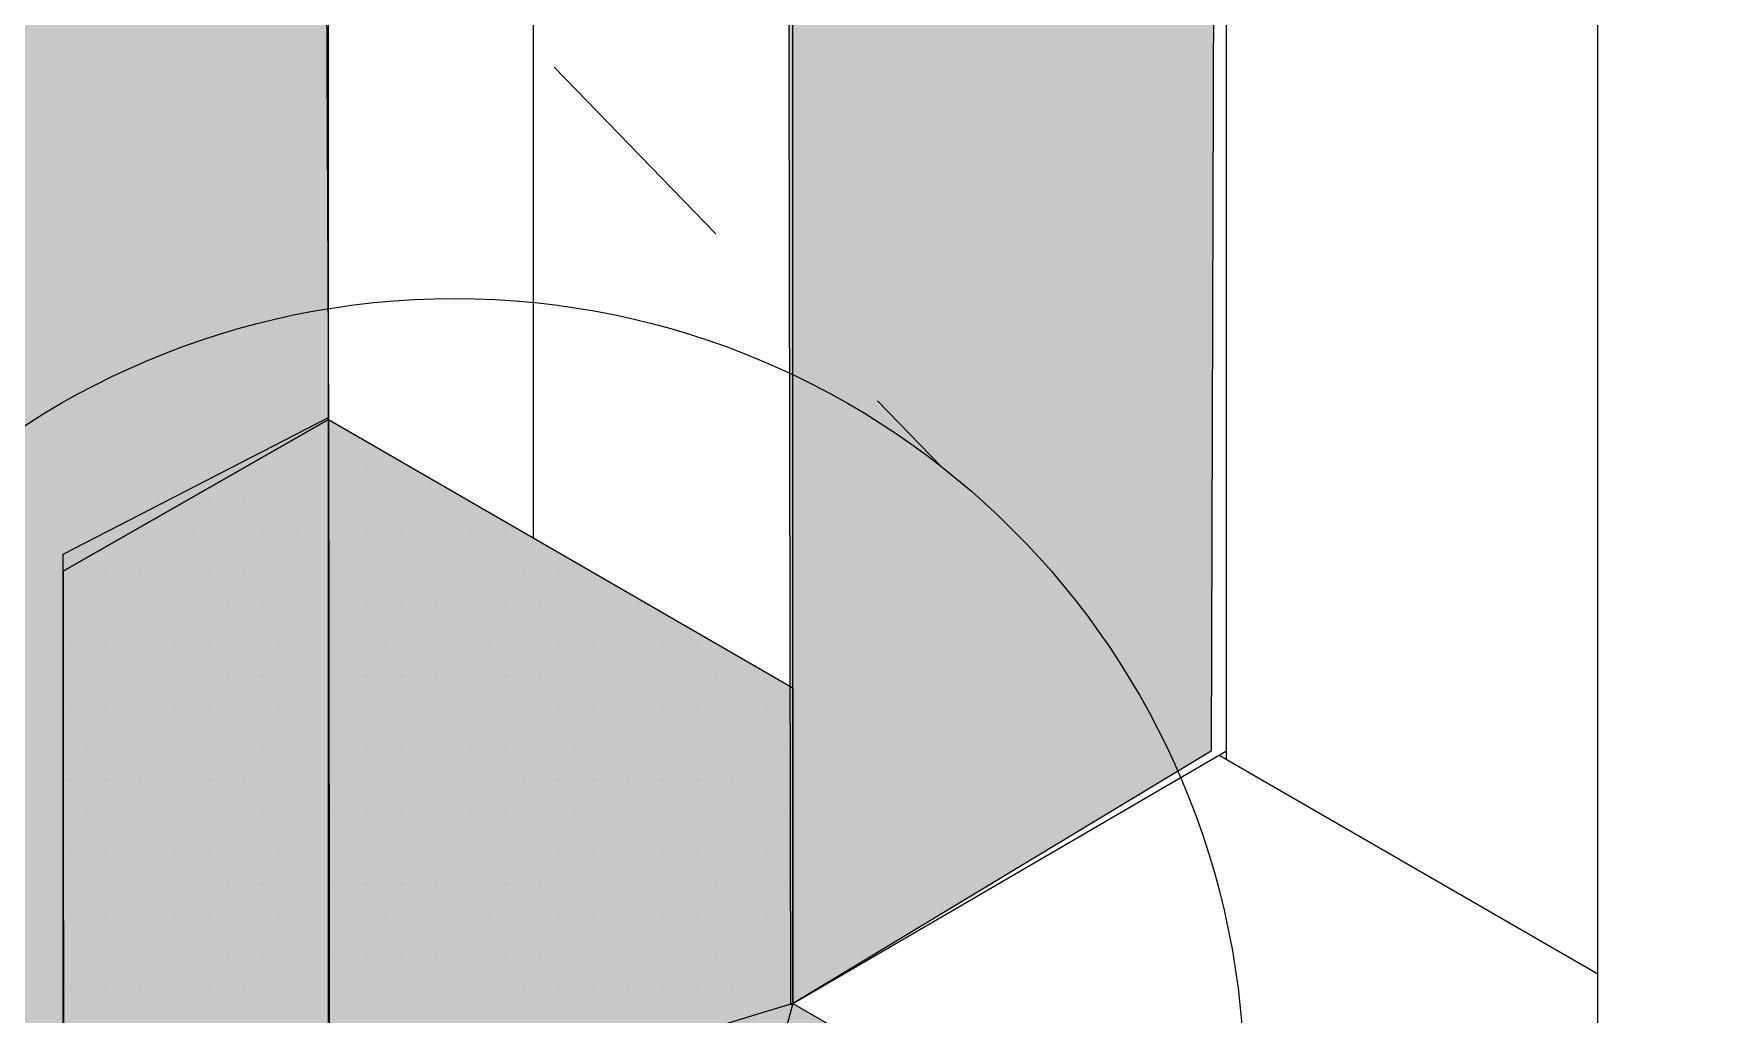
# Model space of a CAD drawing. Extents: x -1279 to 5791, y -3809 to 1769.
# Drawn here: x 1218 to 1283.3, y 1180.3 to 1218.3 of the extents above; entities that cross this region are included whole.
import ezdxf

# ---------------------------------------------------------------- set-up
doc = ezdxf.new("R2010")
doc.units = 0
doc.header["$MEASUREMENT"] = 0
doc.linetypes.add('AI-Linetype-63', pattern=[18, 9, -9])
for name, color, linetype, lineweight in [('.ATI-HATCH', 7, 'Continuous', 0), ('G-ANNO-TTLB', 7, 'Continuous', 0), ('Layer 12', 7, 'Continuous', 0), ('TYVEK', 7, 'Continuous', 0)]:
    doc.layers.add(name, color=color, linetype=linetype, lineweight=lineweight)

# ---------------------------------------------------------------- blocks, each defined once
blk = doc.blocks.new('Block_69')
at = {"layer": '.ATI-HATCH', "true_color": 0x808080, "transparency": 33554483}
h = blk.add_hatch(color=8, dxfattribs=at)
h.dxf.hatch_style = 2
edge = h.paths.add_edge_path()
edge.add_spline(control_points=[(1229.445, 1175.247), (1229.445, 1175.247), (1219.17, 1169.461), (1219.17, 1169.461), (1219.17, 1169.461), (1225.377, 1165.87), (1225.377, 1165.87), (1225.377, 1165.87), (1245.699, 1165.87), (1245.699, 1165.87), (1245.699, 1165.87), (1229.445, 1175.247), (1229.445, 1175.247)], knot_values=[0, 0, 0, 0, 1, 1, 1, 2, 2, 2, 3, 3, 3, 4, 4, 4, 4], degree=3, periodic=0)
edge = h.paths.add_edge_path()
edge.add_spline(control_points=[(1229.445, 1203.325), (1229.445, 1203.325), (1219.17, 1197.453), (1219.17, 1197.453), (1219.17, 1197.453), (1219.17, 1169.461), (1219.17, 1169.461), (1219.17, 1169.461), (1229.445, 1175.247), (1229.445, 1175.247), (1229.445, 1175.247), (1229.445, 1203.325), (1229.445, 1203.325)], knot_values=[0, 0, 0, 0, 1, 1, 1, 2, 2, 2, 3, 3, 3, 4, 4, 4, 4], degree=3, periodic=0)
edge.add_line((1229.445, 1203.325), (1229.445, 1203.325))
edge = h.paths.add_edge_path()
edge.add_spline(control_points=[(1245.699, 1165.87), (1245.699, 1165.87), (1225.377, 1165.87), (1225.377, 1165.87), (1225.377, 1165.87), (1246.259, 1153.79), (1246.259, 1153.79), (1246.259, 1153.79), (1256.291, 1159.523), (1256.291, 1159.523), (1256.291, 1159.523), (1256.291, 1159.759), (1256.291, 1159.759), (1256.291, 1159.759), (1245.699, 1165.87), (1245.699, 1165.87)], knot_values=[0, 0, 0, 0, 1, 1, 1, 2, 2, 2, 3, 3, 3, 4, 4, 4, 5, 5, 5, 5], degree=3, periodic=0)
edge.add_line((1245.699, 1165.87), (1245.699, 1165.87))
edge = h.paths.add_edge_path()
edge.add_spline(control_points=[(1256.291, 1165.87), (1256.291, 1165.87), (1245.699, 1165.87), (1245.699, 1165.87), (1245.699, 1165.87), (1256.291, 1159.759), (1256.291, 1159.759), (1256.291, 1159.759), (1256.291, 1165.87), (1256.291, 1165.87)], knot_values=[0, 0, 0, 0, 1, 1, 1, 2, 2, 2, 3, 3, 3, 3], degree=3, periodic=0)
edge.add_line((1256.291, 1165.87), (1256.291, 1165.87))
edge = h.paths.add_edge_path()
edge.add_spline(control_points=[(1247.444, 1180.704), (1247.444, 1180.704), (1247.444, 1192.934), (1247.444, 1192.934), (1247.444, 1192.934), (1229.445, 1203.325), (1229.445, 1203.325), (1229.445, 1203.325), (1229.445, 1175.247), (1229.445, 1175.247), (1229.445, 1175.247), (1245.699, 1165.87), (1245.699, 1165.87), (1245.699, 1165.87), (1256.291, 1165.87), (1256.291, 1165.87), (1256.291, 1165.87), (1256.291, 1175.599), (1256.291, 1175.599), (1256.291, 1175.599), (1247.444, 1180.704), (1247.444, 1180.704)], knot_values=[0, 0, 0, 0, 1, 1, 1, 2, 2, 2, 3, 3, 3, 4, 4, 4, 5, 5, 5, 6, 6, 6, 7, 7, 7, 7], degree=3, periodic=0)
edge.add_line((1247.444, 1180.704), (1247.444, 1180.704))
at = {"layer": '.ATI-HATCH'}
for points, knots in [([(1229.445, 1203.325), (1229.445, 1203.325), (1219.17, 1197.453), (1219.17, 1197.453), (1219.17, 1197.453), (1219.17, 1169.461), (1219.17, 1169.461), (1219.17, 1169.461), (1229.445, 1175.247), (1229.445, 1175.247), (1229.445, 1175.247), (1229.445, 1203.325), (1229.445, 1203.325)], [0, 0, 0, 0, 1, 1, 1, 2, 2, 2, 3, 3, 3, 4, 4, 4, 4]), ([(1247.444, 1180.704), (1247.444, 1180.704), (1247.444, 1192.934), (1247.444, 1192.934), (1247.444, 1192.934), (1229.445, 1203.325), (1229.445, 1203.325), (1229.445, 1203.325), (1229.445, 1175.247), (1229.445, 1175.247), (1229.445, 1175.247), (1245.699, 1165.87), (1245.699, 1165.87), (1245.699, 1165.87), (1256.291, 1165.87), (1256.291, 1165.87), (1256.291, 1165.87), (1256.291, 1175.599), (1256.291, 1175.599), (1256.291, 1175.599), (1247.444, 1180.704), (1247.444, 1180.704)], [0, 0, 0, 0, 1, 1, 1, 2, 2, 2, 3, 3, 3, 4, 4, 4, 5, 5, 5, 6, 6, 6, 7, 7, 7, 7])]:
    blk.add_open_spline(points, degree=3, knots=knots, dxfattribs=at)
for points in [[(1228.899, 1202.862), (1228.899, 1202.862), (1228.899, 1202.862), (1228.899, 1202.862)], [(1226.874, 1201.512), (1226.874, 1201.512), (1226.874, 1201.512), (1226.874, 1201.512)], [(1228.224, 1201.512), (1228.224, 1201.512), (1228.224, 1201.512), (1228.224, 1201.512)], [(1229.574, 1201.512), (1229.574, 1201.512), (1229.574, 1201.512), (1229.574, 1201.512)], [(1230.924, 1201.512), (1230.924, 1201.512), (1230.924, 1201.512), (1230.924, 1201.512)], [(1232.274, 1201.512), (1232.274, 1201.512), (1232.274, 1201.512), (1232.274, 1201.512)], [(1224.849, 1200.162), (1224.849, 1200.162), (1224.849, 1200.162), (1224.849, 1200.162)], [(1226.199, 1200.162), (1226.199, 1200.162), (1226.199, 1200.162), (1226.199, 1200.162)], [(1227.549, 1200.162), (1227.549, 1200.162), (1227.549, 1200.162), (1227.549, 1200.162)], [(1228.899, 1200.162), (1228.899, 1200.162), (1228.899, 1200.162), (1228.899, 1200.162)], [(1230.249, 1200.162), (1230.249, 1200.162), (1230.249, 1200.162), (1230.249, 1200.162)], [(1231.599, 1200.162), (1231.599, 1200.162), (1231.599, 1200.162), (1231.599, 1200.162)], [(1232.949, 1200.162), (1232.949, 1200.162), (1232.949, 1200.162), (1232.949, 1200.162)], [(1234.299, 1200.162), (1234.299, 1200.162), (1234.299, 1200.162), (1234.299, 1200.162)], [(1222.824, 1198.812), (1222.824, 1198.812), (1222.824, 1198.812), (1222.824, 1198.812)], [(1224.174, 1198.812), (1224.174, 1198.812), (1224.174, 1198.812), (1224.174, 1198.812)], [(1225.524, 1198.812), (1225.524, 1198.812), (1225.524, 1198.812), (1225.524, 1198.812)], [(1226.874, 1198.812), (1226.874, 1198.812), (1226.874, 1198.812), (1226.874, 1198.812)], [(1228.224, 1198.812), (1228.224, 1198.812), (1228.224, 1198.812), (1228.224, 1198.812)], [(1229.574, 1198.812), (1229.574, 1198.812), (1229.574, 1198.812), (1229.574, 1198.812)], [(1230.924, 1198.812), (1230.924, 1198.812), (1230.924, 1198.812), (1230.924, 1198.812)], [(1232.274, 1198.812), (1232.274, 1198.812), (1232.274, 1198.812), (1232.274, 1198.812)], [(1233.624, 1198.812), (1233.624, 1198.812), (1233.624, 1198.812), (1233.624, 1198.812)], [(1234.974, 1198.812), (1234.974, 1198.812), (1234.974, 1198.812), (1234.974, 1198.812)], [(1236.324, 1198.812), (1236.324, 1198.812), (1236.324, 1198.812), (1236.324, 1198.812)], [(1219.449, 1197.462), (1219.449, 1197.462), (1219.449, 1197.462), (1219.449, 1197.462)], [(1220.799, 1197.462), (1220.799, 1197.462), (1220.799, 1197.462), (1220.799, 1197.462)], [(1222.149, 1197.462), (1222.149, 1197.462), (1222.149, 1197.462), (1222.149, 1197.462)], [(1223.499, 1197.462), (1223.499, 1197.462), (1223.499, 1197.462), (1223.499, 1197.462)], [(1224.849, 1197.462), (1224.849, 1197.462), (1224.849, 1197.462), (1224.849, 1197.462)], [(1226.199, 1197.462), (1226.199, 1197.462), (1226.199, 1197.462), (1226.199, 1197.462)], [(1227.549, 1197.462), (1227.549, 1197.462), (1227.549, 1197.462), (1227.549, 1197.462)], [(1228.899, 1197.462), (1228.899, 1197.462), (1228.899, 1197.462), (1228.899, 1197.462)], [(1230.249, 1197.462), (1230.249, 1197.462), (1230.249, 1197.462), (1230.249, 1197.462)], [(1231.599, 1197.462), (1231.599, 1197.462), (1231.599, 1197.462), (1231.599, 1197.462)], [(1232.949, 1197.462), (1232.949, 1197.462), (1232.949, 1197.462), (1232.949, 1197.462)], [(1234.299, 1197.462), (1234.299, 1197.462), (1234.299, 1197.462), (1234.299, 1197.462)], [(1235.649, 1197.462), (1235.649, 1197.462), (1235.649, 1197.462), (1235.649, 1197.462)], [(1236.999, 1197.462), (1236.999, 1197.462), (1236.999, 1197.462), (1236.999, 1197.462)], [(1238.349, 1197.462), (1238.349, 1197.462), (1238.349, 1197.462), (1238.349, 1197.462)], [(1220.124, 1196.112), (1220.124, 1196.112), (1220.124, 1196.112), (1220.124, 1196.112)], [(1221.474, 1196.112), (1221.474, 1196.112), (1221.474, 1196.112), (1221.474, 1196.112)], [(1222.824, 1196.112), (1222.824, 1196.112), (1222.824, 1196.112), (1222.824, 1196.112)], [(1224.174, 1196.112), (1224.174, 1196.112), (1224.174, 1196.112), (1224.174, 1196.112)], [(1225.524, 1196.112), (1225.524, 1196.112), (1225.524, 1196.112), (1225.524, 1196.112)], [(1226.874, 1196.112), (1226.874, 1196.112), (1226.874, 1196.112), (1226.874, 1196.112)], [(1228.224, 1196.112), (1228.224, 1196.112), (1228.224, 1196.112), (1228.224, 1196.112)], [(1229.574, 1196.112), (1229.574, 1196.112), (1229.574, 1196.112), (1229.574, 1196.112)], [(1230.924, 1196.112), (1230.924, 1196.112), (1230.924, 1196.112), (1230.924, 1196.112)], [(1232.274, 1196.112), (1232.274, 1196.112), (1232.274, 1196.112), (1232.274, 1196.112)], [(1233.624, 1196.112), (1233.624, 1196.112), (1233.624, 1196.112), (1233.624, 1196.112)], [(1234.974, 1196.112), (1234.974, 1196.112), (1234.974, 1196.112), (1234.974, 1196.112)], [(1236.324, 1196.112), (1236.324, 1196.112), (1236.324, 1196.112), (1236.324, 1196.112)], [(1237.674, 1196.112), (1237.674, 1196.112), (1237.674, 1196.112), (1237.674, 1196.112)], [(1239.024, 1196.112), (1239.024, 1196.112), (1239.024, 1196.112), (1239.024, 1196.112)], [(1240.374, 1196.112), (1240.374, 1196.112), (1240.374, 1196.112), (1240.374, 1196.112)], [(1241.724, 1196.112), (1241.724, 1196.112), (1241.724, 1196.112), (1241.724, 1196.112)], [(1219.449, 1194.762), (1219.449, 1194.762), (1219.449, 1194.762), (1219.449, 1194.762)], [(1220.799, 1194.762), (1220.799, 1194.762), (1220.799, 1194.762), (1220.799, 1194.762)], [(1222.149, 1194.762), (1222.149, 1194.762), (1222.149, 1194.762), (1222.149, 1194.762)], [(1223.499, 1194.762), (1223.499, 1194.762), (1223.499, 1194.762), (1223.499, 1194.762)], [(1224.849, 1194.762), (1224.849, 1194.762), (1224.849, 1194.762), (1224.849, 1194.762)], [(1226.199, 1194.762), (1226.199, 1194.762), (1226.199, 1194.762), (1226.199, 1194.762)], [(1227.549, 1194.762), (1227.549, 1194.762), (1227.549, 1194.762), (1227.549, 1194.762)], [(1228.899, 1194.762), (1228.899, 1194.762), (1228.899, 1194.762), (1228.899, 1194.762)], [(1230.249, 1194.762), (1230.249, 1194.762), (1230.249, 1194.762), (1230.249, 1194.762)], [(1231.599, 1194.762), (1231.599, 1194.762), (1231.599, 1194.762), (1231.599, 1194.762)], [(1232.949, 1194.762), (1232.949, 1194.762), (1232.949, 1194.762), (1232.949, 1194.762)], [(1234.299, 1194.762), (1234.299, 1194.762), (1234.299, 1194.762), (1234.299, 1194.762)], [(1235.649, 1194.762), (1235.649, 1194.762), (1235.649, 1194.762), (1235.649, 1194.762)], [(1236.999, 1194.762), (1236.999, 1194.762), (1236.999, 1194.762), (1236.999, 1194.762)], [(1238.349, 1194.762), (1238.349, 1194.762), (1238.349, 1194.762), (1238.349, 1194.762)], [(1239.699, 1194.762), (1239.699, 1194.762), (1239.699, 1194.762), (1239.699, 1194.762)], [(1241.049, 1194.762), (1241.049, 1194.762), (1241.049, 1194.762), (1241.049, 1194.762)], [(1242.399, 1194.762), (1242.399, 1194.762), (1242.399, 1194.762), (1242.399, 1194.762)], [(1243.749, 1194.762), (1243.749, 1194.762), (1243.749, 1194.762), (1243.749, 1194.762)], [(1220.124, 1193.412), (1220.124, 1193.412), (1220.124, 1193.412), (1220.124, 1193.412)], [(1221.474, 1193.412), (1221.474, 1193.412), (1221.474, 1193.412), (1221.474, 1193.412)], [(1222.824, 1193.412), (1222.824, 1193.412), (1222.824, 1193.412), (1222.824, 1193.412)], [(1224.174, 1193.412), (1224.174, 1193.412), (1224.174, 1193.412), (1224.174, 1193.412)], [(1225.524, 1193.412), (1225.524, 1193.412), (1225.524, 1193.412), (1225.524, 1193.412)], [(1226.874, 1193.412), (1226.874, 1193.412), (1226.874, 1193.412), (1226.874, 1193.412)], [(1228.224, 1193.412), (1228.224, 1193.412), (1228.224, 1193.412), (1228.224, 1193.412)], [(1229.574, 1193.412), (1229.574, 1193.412), (1229.574, 1193.412), (1229.574, 1193.412)], [(1230.924, 1193.412), (1230.924, 1193.412), (1230.924, 1193.412), (1230.924, 1193.412)], [(1232.274, 1193.412), (1232.274, 1193.412), (1232.274, 1193.412), (1232.274, 1193.412)], [(1233.624, 1193.412), (1233.624, 1193.412), (1233.624, 1193.412), (1233.624, 1193.412)], [(1234.974, 1193.412), (1234.974, 1193.412), (1234.974, 1193.412), (1234.974, 1193.412)], [(1236.324, 1193.412), (1236.324, 1193.412), (1236.324, 1193.412), (1236.324, 1193.412)], [(1237.674, 1193.412), (1237.674, 1193.412), (1237.674, 1193.412), (1237.674, 1193.412)], [(1239.024, 1193.412), (1239.024, 1193.412), (1239.024, 1193.412), (1239.024, 1193.412)], [(1240.374, 1193.412), (1240.374, 1193.412), (1240.374, 1193.412), (1240.374, 1193.412)], [(1241.724, 1193.412), (1241.724, 1193.412), (1241.724, 1193.412), (1241.724, 1193.412)], [(1243.074, 1193.412), (1243.074, 1193.412), (1243.074, 1193.412), (1243.074, 1193.412)], [(1244.424, 1193.412), (1244.424, 1193.412), (1244.424, 1193.412), (1244.424, 1193.412)], [(1245.774, 1193.412), (1245.774, 1193.412), (1245.774, 1193.412), (1245.774, 1193.412)], [(1219.449, 1192.062), (1219.449, 1192.062), (1219.449, 1192.062), (1219.449, 1192.062)], [(1220.799, 1192.062), (1220.799, 1192.062), (1220.799, 1192.062), (1220.799, 1192.062)], [(1222.149, 1192.062), (1222.149, 1192.062), (1222.149, 1192.062), (1222.149, 1192.062)], [(1223.499, 1192.062), (1223.499, 1192.062), (1223.499, 1192.062), (1223.499, 1192.062)], [(1224.849, 1192.062), (1224.849, 1192.062), (1224.849, 1192.062), (1224.849, 1192.062)], [(1226.199, 1192.062), (1226.199, 1192.062), (1226.199, 1192.062), (1226.199, 1192.062)], [(1227.549, 1192.062), (1227.549, 1192.062), (1227.549, 1192.062), (1227.549, 1192.062)], [(1228.899, 1192.062), (1228.899, 1192.062), (1228.899, 1192.062), (1228.899, 1192.062)], [(1230.249, 1192.062), (1230.249, 1192.062), (1230.249, 1192.062), (1230.249, 1192.062)], [(1231.599, 1192.062), (1231.599, 1192.062), (1231.599, 1192.062), (1231.599, 1192.062)], [(1232.949, 1192.062), (1232.949, 1192.062), (1232.949, 1192.062), (1232.949, 1192.062)], [(1234.299, 1192.062), (1234.299, 1192.062), (1234.299, 1192.062), (1234.299, 1192.062)], [(1235.649, 1192.062), (1235.649, 1192.062), (1235.649, 1192.062), (1235.649, 1192.062)], [(1236.999, 1192.062), (1236.999, 1192.062), (1236.999, 1192.062), (1236.999, 1192.062)], [(1238.349, 1192.062), (1238.349, 1192.062), (1238.349, 1192.062), (1238.349, 1192.062)], [(1239.699, 1192.062), (1239.699, 1192.062), (1239.699, 1192.062), (1239.699, 1192.062)], [(1241.049, 1192.062), (1241.049, 1192.062), (1241.049, 1192.062), (1241.049, 1192.062)], [(1242.399, 1192.062), (1242.399, 1192.062), (1242.399, 1192.062), (1242.399, 1192.062)], [(1243.749, 1192.062), (1243.749, 1192.062), (1243.749, 1192.062), (1243.749, 1192.062)], [(1245.099, 1192.062), (1245.099, 1192.062), (1245.099, 1192.062), (1245.099, 1192.062)], [(1246.449, 1192.062), (1246.449, 1192.062), (1246.449, 1192.062), (1246.449, 1192.062)], [(1220.124, 1190.712), (1220.124, 1190.712), (1220.124, 1190.712), (1220.124, 1190.712)], [(1221.474, 1190.712), (1221.474, 1190.712), (1221.474, 1190.712), (1221.474, 1190.712)], [(1222.824, 1190.712), (1222.824, 1190.712), (1222.824, 1190.712), (1222.824, 1190.712)], [(1224.174, 1190.712), (1224.174, 1190.712), (1224.174, 1190.712), (1224.174, 1190.712)], [(1225.524, 1190.712), (1225.524, 1190.712), (1225.524, 1190.712), (1225.524, 1190.712)], [(1226.874, 1190.712), (1226.874, 1190.712), (1226.874, 1190.712), (1226.874, 1190.712)], [(1228.224, 1190.712), (1228.224, 1190.712), (1228.224, 1190.712), (1228.224, 1190.712)], [(1229.574, 1190.712), (1229.574, 1190.712), (1229.574, 1190.712), (1229.574, 1190.712)], [(1230.924, 1190.712), (1230.924, 1190.712), (1230.924, 1190.712), (1230.924, 1190.712)], [(1232.274, 1190.712), (1232.274, 1190.712), (1232.274, 1190.712), (1232.274, 1190.712)], [(1233.624, 1190.712), (1233.624, 1190.712), (1233.624, 1190.712), (1233.624, 1190.712)], [(1234.974, 1190.712), (1234.974, 1190.712), (1234.974, 1190.712), (1234.974, 1190.712)], [(1236.324, 1190.712), (1236.324, 1190.712), (1236.324, 1190.712), (1236.324, 1190.712)], [(1237.674, 1190.712), (1237.674, 1190.712), (1237.674, 1190.712), (1237.674, 1190.712)], [(1239.024, 1190.712), (1239.024, 1190.712), (1239.024, 1190.712), (1239.024, 1190.712)], [(1240.374, 1190.712), (1240.374, 1190.712), (1240.374, 1190.712), (1240.374, 1190.712)], [(1241.724, 1190.712), (1241.724, 1190.712), (1241.724, 1190.712), (1241.724, 1190.712)], [(1243.074, 1190.712), (1243.074, 1190.712), (1243.074, 1190.712), (1243.074, 1190.712)], [(1244.424, 1190.712), (1244.424, 1190.712), (1244.424, 1190.712), (1244.424, 1190.712)], [(1245.774, 1190.712), (1245.774, 1190.712), (1245.774, 1190.712), (1245.774, 1190.712)], [(1247.124, 1190.712), (1247.124, 1190.712), (1247.124, 1190.712), (1247.124, 1190.712)], [(1219.449, 1189.362), (1219.449, 1189.362), (1219.449, 1189.362), (1219.449, 1189.362)], [(1220.799, 1189.362), (1220.799, 1189.362), (1220.799, 1189.362), (1220.799, 1189.362)], [(1222.149, 1189.362), (1222.149, 1189.362), (1222.149, 1189.362), (1222.149, 1189.362)], [(1223.499, 1189.362), (1223.499, 1189.362), (1223.499, 1189.362), (1223.499, 1189.362)], [(1224.849, 1189.362), (1224.849, 1189.362), (1224.849, 1189.362), (1224.849, 1189.362)], [(1226.199, 1189.362), (1226.199, 1189.362), (1226.199, 1189.362), (1226.199, 1189.362)], [(1227.549, 1189.362), (1227.549, 1189.362), (1227.549, 1189.362), (1227.549, 1189.362)], [(1228.899, 1189.362), (1228.899, 1189.362), (1228.899, 1189.362), (1228.899, 1189.362)], [(1230.249, 1189.362), (1230.249, 1189.362), (1230.249, 1189.362), (1230.249, 1189.362)], [(1231.599, 1189.362), (1231.599, 1189.362), (1231.599, 1189.362), (1231.599, 1189.362)], [(1232.949, 1189.362), (1232.949, 1189.362), (1232.949, 1189.362), (1232.949, 1189.362)], [(1234.299, 1189.362), (1234.299, 1189.362), (1234.299, 1189.362), (1234.299, 1189.362)], [(1235.649, 1189.362), (1235.649, 1189.362), (1235.649, 1189.362), (1235.649, 1189.362)], [(1236.999, 1189.362), (1236.999, 1189.362), (1236.999, 1189.362), (1236.999, 1189.362)], [(1238.349, 1189.362), (1238.349, 1189.362), (1238.349, 1189.362), (1238.349, 1189.362)], [(1239.699, 1189.362), (1239.699, 1189.362), (1239.699, 1189.362), (1239.699, 1189.362)], [(1241.049, 1189.362), (1241.049, 1189.362), (1241.049, 1189.362), (1241.049, 1189.362)], [(1242.399, 1189.362), (1242.399, 1189.362), (1242.399, 1189.362), (1242.399, 1189.362)], [(1243.749, 1189.362), (1243.749, 1189.362), (1243.749, 1189.362), (1243.749, 1189.362)], [(1245.099, 1189.362), (1245.099, 1189.362), (1245.099, 1189.362), (1245.099, 1189.362)], [(1246.449, 1189.362), (1246.449, 1189.362), (1246.449, 1189.362), (1246.449, 1189.362)], [(1220.124, 1188.012), (1220.124, 1188.012), (1220.124, 1188.012), (1220.124, 1188.012)], [(1221.474, 1188.012), (1221.474, 1188.012), (1221.474, 1188.012), (1221.474, 1188.012)], [(1222.824, 1188.012), (1222.824, 1188.012), (1222.824, 1188.012), (1222.824, 1188.012)], [(1224.174, 1188.012), (1224.174, 1188.012), (1224.174, 1188.012), (1224.174, 1188.012)], [(1225.524, 1188.012), (1225.524, 1188.012), (1225.524, 1188.012), (1225.524, 1188.012)], [(1226.874, 1188.012), (1226.874, 1188.012), (1226.874, 1188.012), (1226.874, 1188.012)], [(1228.224, 1188.012), (1228.224, 1188.012), (1228.224, 1188.012), (1228.224, 1188.012)], [(1229.574, 1188.012), (1229.574, 1188.012), (1229.574, 1188.012), (1229.574, 1188.012)], [(1230.924, 1188.012), (1230.924, 1188.012), (1230.924, 1188.012), (1230.924, 1188.012)], [(1232.274, 1188.012), (1232.274, 1188.012), (1232.274, 1188.012), (1232.274, 1188.012)], [(1233.624, 1188.012), (1233.624, 1188.012), (1233.624, 1188.012), (1233.624, 1188.012)], [(1234.974, 1188.012), (1234.974, 1188.012), (1234.974, 1188.012), (1234.974, 1188.012)], [(1236.324, 1188.012), (1236.324, 1188.012), (1236.324, 1188.012), (1236.324, 1188.012)], [(1237.674, 1188.012), (1237.674, 1188.012), (1237.674, 1188.012), (1237.674, 1188.012)], [(1239.024, 1188.012), (1239.024, 1188.012), (1239.024, 1188.012), (1239.024, 1188.012)], [(1240.374, 1188.012), (1240.374, 1188.012), (1240.374, 1188.012), (1240.374, 1188.012)], [(1241.724, 1188.012), (1241.724, 1188.012), (1241.724, 1188.012), (1241.724, 1188.012)], [(1243.074, 1188.012), (1243.074, 1188.012), (1243.074, 1188.012), (1243.074, 1188.012)], [(1244.424, 1188.012), (1244.424, 1188.012), (1244.424, 1188.012), (1244.424, 1188.012)], [(1245.774, 1188.012), (1245.774, 1188.012), (1245.774, 1188.012), (1245.774, 1188.012)], [(1247.124, 1188.012), (1247.124, 1188.012), (1247.124, 1188.012), (1247.124, 1188.012)], [(1219.449, 1186.662), (1219.449, 1186.662), (1219.449, 1186.662), (1219.449, 1186.662)], [(1220.799, 1186.662), (1220.799, 1186.662), (1220.799, 1186.662), (1220.799, 1186.662)], [(1222.149, 1186.662), (1222.149, 1186.662), (1222.149, 1186.662), (1222.149, 1186.662)], [(1223.499, 1186.662), (1223.499, 1186.662), (1223.499, 1186.662), (1223.499, 1186.662)], [(1224.849, 1186.662), (1224.849, 1186.662), (1224.849, 1186.662), (1224.849, 1186.662)], [(1226.199, 1186.662), (1226.199, 1186.662), (1226.199, 1186.662), (1226.199, 1186.662)], [(1227.549, 1186.662), (1227.549, 1186.662), (1227.549, 1186.662), (1227.549, 1186.662)], [(1228.899, 1186.662), (1228.899, 1186.662), (1228.899, 1186.662), (1228.899, 1186.662)], [(1230.249, 1186.662), (1230.249, 1186.662), (1230.249, 1186.662), (1230.249, 1186.662)], [(1231.599, 1186.662), (1231.599, 1186.662), (1231.599, 1186.662), (1231.599, 1186.662)], [(1232.949, 1186.662), (1232.949, 1186.662), (1232.949, 1186.662), (1232.949, 1186.662)], [(1234.299, 1186.662), (1234.299, 1186.662), (1234.299, 1186.662), (1234.299, 1186.662)], [(1235.649, 1186.662), (1235.649, 1186.662), (1235.649, 1186.662), (1235.649, 1186.662)], [(1236.999, 1186.662), (1236.999, 1186.662), (1236.999, 1186.662), (1236.999, 1186.662)], [(1238.349, 1186.662), (1238.349, 1186.662), (1238.349, 1186.662), (1238.349, 1186.662)], [(1239.699, 1186.662), (1239.699, 1186.662), (1239.699, 1186.662), (1239.699, 1186.662)], [(1241.049, 1186.662), (1241.049, 1186.662), (1241.049, 1186.662), (1241.049, 1186.662)], [(1242.399, 1186.662), (1242.399, 1186.662), (1242.399, 1186.662), (1242.399, 1186.662)], [(1243.749, 1186.662), (1243.749, 1186.662), (1243.749, 1186.662), (1243.749, 1186.662)], [(1245.099, 1186.662), (1245.099, 1186.662), (1245.099, 1186.662), (1245.099, 1186.662)], [(1246.449, 1186.662), (1246.449, 1186.662), (1246.449, 1186.662), (1246.449, 1186.662)], [(1220.124, 1185.312), (1220.124, 1185.312), (1220.124, 1185.312), (1220.124, 1185.312)], [(1221.474, 1185.312), (1221.474, 1185.312), (1221.474, 1185.312), (1221.474, 1185.312)], [(1222.824, 1185.312), (1222.824, 1185.312), (1222.824, 1185.312), (1222.824, 1185.312)], [(1224.174, 1185.312), (1224.174, 1185.312), (1224.174, 1185.312), (1224.174, 1185.312)], [(1225.524, 1185.312), (1225.524, 1185.312), (1225.524, 1185.312), (1225.524, 1185.312)], [(1226.874, 1185.312), (1226.874, 1185.312), (1226.874, 1185.312), (1226.874, 1185.312)], [(1228.224, 1185.312), (1228.224, 1185.312), (1228.224, 1185.312), (1228.224, 1185.312)], [(1229.574, 1185.312), (1229.574, 1185.312), (1229.574, 1185.312), (1229.574, 1185.312)], [(1230.924, 1185.312), (1230.924, 1185.312), (1230.924, 1185.312), (1230.924, 1185.312)], [(1232.274, 1185.312), (1232.274, 1185.312), (1232.274, 1185.312), (1232.274, 1185.312)], [(1233.624, 1185.312), (1233.624, 1185.312), (1233.624, 1185.312), (1233.624, 1185.312)], [(1234.974, 1185.312), (1234.974, 1185.312), (1234.974, 1185.312), (1234.974, 1185.312)], [(1236.324, 1185.312), (1236.324, 1185.312), (1236.324, 1185.312), (1236.324, 1185.312)], [(1237.674, 1185.312), (1237.674, 1185.312), (1237.674, 1185.312), (1237.674, 1185.312)], [(1239.024, 1185.312), (1239.024, 1185.312), (1239.024, 1185.312), (1239.024, 1185.312)], [(1240.374, 1185.312), (1240.374, 1185.312), (1240.374, 1185.312), (1240.374, 1185.312)], [(1241.724, 1185.312), (1241.724, 1185.312), (1241.724, 1185.312), (1241.724, 1185.312)], [(1243.074, 1185.312), (1243.074, 1185.312), (1243.074, 1185.312), (1243.074, 1185.312)], [(1244.424, 1185.312), (1244.424, 1185.312), (1244.424, 1185.312), (1244.424, 1185.312)], [(1245.774, 1185.312), (1245.774, 1185.312), (1245.774, 1185.312), (1245.774, 1185.312)], [(1247.124, 1185.312), (1247.124, 1185.312), (1247.124, 1185.312), (1247.124, 1185.312)], [(1219.449, 1183.962), (1219.449, 1183.962), (1219.449, 1183.962), (1219.449, 1183.962)], [(1220.799, 1183.962), (1220.799, 1183.962), (1220.799, 1183.962), (1220.799, 1183.962)], [(1222.149, 1183.962), (1222.149, 1183.962), (1222.149, 1183.962), (1222.149, 1183.962)], [(1223.499, 1183.962), (1223.499, 1183.962), (1223.499, 1183.962), (1223.499, 1183.962)], [(1224.849, 1183.962), (1224.849, 1183.962), (1224.849, 1183.962), (1224.849, 1183.962)], [(1226.199, 1183.962), (1226.199, 1183.962), (1226.199, 1183.962), (1226.199, 1183.962)], [(1227.549, 1183.962), (1227.549, 1183.962), (1227.549, 1183.962), (1227.549, 1183.962)], [(1228.899, 1183.962), (1228.899, 1183.962), (1228.899, 1183.962), (1228.899, 1183.962)], [(1230.249, 1183.962), (1230.249, 1183.962), (1230.249, 1183.962), (1230.249, 1183.962)], [(1231.599, 1183.962), (1231.599, 1183.962), (1231.599, 1183.962), (1231.599, 1183.962)], [(1232.949, 1183.962), (1232.949, 1183.962), (1232.949, 1183.962), (1232.949, 1183.962)], [(1234.299, 1183.962), (1234.299, 1183.962), (1234.299, 1183.962), (1234.299, 1183.962)], [(1235.649, 1183.962), (1235.649, 1183.962), (1235.649, 1183.962), (1235.649, 1183.962)], [(1236.999, 1183.962), (1236.999, 1183.962), (1236.999, 1183.962), (1236.999, 1183.962)], [(1238.349, 1183.962), (1238.349, 1183.962), (1238.349, 1183.962), (1238.349, 1183.962)], [(1239.699, 1183.962), (1239.699, 1183.962), (1239.699, 1183.962), (1239.699, 1183.962)], [(1241.049, 1183.962), (1241.049, 1183.962), (1241.049, 1183.962), (1241.049, 1183.962)], [(1242.399, 1183.962), (1242.399, 1183.962), (1242.399, 1183.962), (1242.399, 1183.962)], [(1243.749, 1183.962), (1243.749, 1183.962), (1243.749, 1183.962), (1243.749, 1183.962)], [(1245.099, 1183.962), (1245.099, 1183.962), (1245.099, 1183.962), (1245.099, 1183.962)], [(1246.449, 1183.962), (1246.449, 1183.962), (1246.449, 1183.962), (1246.449, 1183.962)], [(1220.124, 1182.612), (1220.124, 1182.612), (1220.124, 1182.612), (1220.124, 1182.612)], [(1221.474, 1182.612), (1221.474, 1182.612), (1221.474, 1182.612), (1221.474, 1182.612)], [(1222.824, 1182.612), (1222.824, 1182.612), (1222.824, 1182.612), (1222.824, 1182.612)], [(1224.174, 1182.612), (1224.174, 1182.612), (1224.174, 1182.612), (1224.174, 1182.612)], [(1225.524, 1182.612), (1225.524, 1182.612), (1225.524, 1182.612), (1225.524, 1182.612)], [(1226.874, 1182.612), (1226.874, 1182.612), (1226.874, 1182.612), (1226.874, 1182.612)], [(1228.224, 1182.612), (1228.224, 1182.612), (1228.224, 1182.612), (1228.224, 1182.612)], [(1229.574, 1182.612), (1229.574, 1182.612), (1229.574, 1182.612), (1229.574, 1182.612)], [(1230.924, 1182.612), (1230.924, 1182.612), (1230.924, 1182.612), (1230.924, 1182.612)], [(1232.274, 1182.612), (1232.274, 1182.612), (1232.274, 1182.612), (1232.274, 1182.612)], [(1233.624, 1182.612), (1233.624, 1182.612), (1233.624, 1182.612), (1233.624, 1182.612)], [(1234.974, 1182.612), (1234.974, 1182.612), (1234.974, 1182.612), (1234.974, 1182.612)], [(1236.324, 1182.612), (1236.324, 1182.612), (1236.324, 1182.612), (1236.324, 1182.612)], [(1237.674, 1182.612), (1237.674, 1182.612), (1237.674, 1182.612), (1237.674, 1182.612)], [(1239.024, 1182.612), (1239.024, 1182.612), (1239.024, 1182.612), (1239.024, 1182.612)], [(1240.374, 1182.612), (1240.374, 1182.612), (1240.374, 1182.612), (1240.374, 1182.612)], [(1241.724, 1182.612), (1241.724, 1182.612), (1241.724, 1182.612), (1241.724, 1182.612)], [(1243.074, 1182.612), (1243.074, 1182.612), (1243.074, 1182.612), (1243.074, 1182.612)], [(1244.424, 1182.612), (1244.424, 1182.612), (1244.424, 1182.612), (1244.424, 1182.612)], [(1245.774, 1182.612), (1245.774, 1182.612), (1245.774, 1182.612), (1245.774, 1182.612)], [(1247.124, 1182.612), (1247.124, 1182.612), (1247.124, 1182.612), (1247.124, 1182.612)], [(1219.449, 1181.262), (1219.449, 1181.262), (1219.449, 1181.262), (1219.449, 1181.262)], [(1220.799, 1181.262), (1220.799, 1181.262), (1220.799, 1181.262), (1220.799, 1181.262)], [(1222.149, 1181.262), (1222.149, 1181.262), (1222.149, 1181.262), (1222.149, 1181.262)], [(1223.499, 1181.262), (1223.499, 1181.262), (1223.499, 1181.262), (1223.499, 1181.262)], [(1224.849, 1181.262), (1224.849, 1181.262), (1224.849, 1181.262), (1224.849, 1181.262)], [(1226.199, 1181.262), (1226.199, 1181.262), (1226.199, 1181.262), (1226.199, 1181.262)], [(1227.549, 1181.262), (1227.549, 1181.262), (1227.549, 1181.262), (1227.549, 1181.262)], [(1228.899, 1181.262), (1228.899, 1181.262), (1228.899, 1181.262), (1228.899, 1181.262)], [(1230.249, 1181.262), (1230.249, 1181.262), (1230.249, 1181.262), (1230.249, 1181.262)], [(1231.599, 1181.262), (1231.599, 1181.262), (1231.599, 1181.262), (1231.599, 1181.262)], [(1232.949, 1181.262), (1232.949, 1181.262), (1232.949, 1181.262), (1232.949, 1181.262)], [(1234.299, 1181.262), (1234.299, 1181.262), (1234.299, 1181.262), (1234.299, 1181.262)], [(1235.649, 1181.262), (1235.649, 1181.262), (1235.649, 1181.262), (1235.649, 1181.262)], [(1236.999, 1181.262), (1236.999, 1181.262), (1236.999, 1181.262), (1236.999, 1181.262)], [(1238.349, 1181.262), (1238.349, 1181.262), (1238.349, 1181.262), (1238.349, 1181.262)], [(1239.699, 1181.262), (1239.699, 1181.262), (1239.699, 1181.262), (1239.699, 1181.262)], [(1241.049, 1181.262), (1241.049, 1181.262), (1241.049, 1181.262), (1241.049, 1181.262)], [(1242.399, 1181.262), (1242.399, 1181.262), (1242.399, 1181.262), (1242.399, 1181.262)], [(1243.749, 1181.262), (1243.749, 1181.262), (1243.749, 1181.262), (1243.749, 1181.262)], [(1245.099, 1181.262), (1245.099, 1181.262), (1245.099, 1181.262), (1245.099, 1181.262)], [(1246.449, 1181.262), (1246.449, 1181.262), (1246.449, 1181.262), (1246.449, 1181.262)]]:
    blk.add_open_spline(points, degree=3, dxfattribs=at)

msp = doc.modelspace()

# ---------------------------------------------------------------- hatches: boundary and pattern name
at = {"layer": 'G-ANNO-TTLB', "true_color": 0xff00ff, "transparency": 33554687}
h = msp.add_hatch(color=6, dxfattribs=at)
edge = h.paths.add_edge_path()
edge.add_spline(control_points=[(1773.018, -796.5), (1773.018, -796.5), (-1156.5, -796.5), (-1156.5, -796.5), (-1156.5, -796.5), (-1156.5, 1660.5), (-1156.5, 1660.5), (-1156.5, 1660.5), (1773.018, 1660.5), (1773.018, 1660.5), (1773.018, 1660.5), (1773.018, -796.5), (1773.018, -796.5)], knot_values=[0, 0, 0, 0, 1, 1, 1, 2, 2, 2, 3, 3, 3, 4, 4, 4, 4], degree=3, periodic=0)
edge = h.paths.add_edge_path()
edge.add_spline(control_points=[(-1147.5, 1651.5), (-1147.5, 1651.5), (-1147.5, -787.5), (-1147.5, -787.5), (-1147.5, -787.5), (1764.018, -787.5), (1764.018, -787.5), (1764.018, -787.5), (1764.018, 1651.5), (1764.018, 1651.5), (1764.018, 1651.5), (-1147.5, 1651.5), (-1147.5, 1651.5)], knot_values=[0, 0, 0, 0, 1, 1, 1, 2, 2, 2, 3, 3, 3, 4, 4, 4, 4], degree=3, periodic=0)
edge.add_line((-1147.5, 1651.5), (-1147.5, 1651.5))
at = {"layer": 'Layer 12', "true_color": 0x808080, "transparency": 33554495}
h = msp.add_hatch(color=8, dxfattribs=at)
h.dxf.hatch_style = 2
h.paths.add_polyline_path([(1219.17, 1197.453), (1219.17, 1169.461), (1195.689, 1156.802), (1195.759, 1327.829), (1228.961, 1308.22), (1229.445, 1203.325)])
h = msp.add_hatch(color=8, dxfattribs=at)
h.dxf.hatch_style = 2
h.paths.add_polyline_path([(1263.652, 1190.474), (1247.361, 1180.656), (1247.152, 1297.051), (1263.949, 1287.579)])
at = {"layer": 'Layer 12', "true_color": 0x808080, "transparency": 33554457}
h = msp.add_hatch(color=8, dxfattribs=at)
h.dxf.hatch_style = 2
h.paths.add_polyline_path([(1229.481, 1175.018), (1219.205, 1169.727), (1219.17, 1198.11), (1229.445, 1203.401)])

# ---------------------------------------------------------------- linework, layer by layer
at = {"layer": 'G-ANNO-TTLB'}
for points in [[(1773.018, -796.5), (1773.018, -796.5), (-1156.5, -796.5), (-1156.5, -796.5), (-1156.5, -796.5), (-1156.5, 1660.5), (-1156.5, 1660.5), (-1156.5, 1660.5), (1773.018, 1660.5), (1773.018, 1660.5), (1773.018, 1660.5), (1773.018, -796.5), (1773.018, -796.5)], [(-1147.5, 1651.5), (-1147.5, 1651.5), (-1147.5, -787.5), (-1147.5, -787.5), (-1147.5, -787.5), (1764.018, -787.5), (1764.018, -787.5), (1764.018, -787.5), (1764.018, 1651.5), (1764.018, 1651.5), (1764.018, 1651.5), (-1147.5, 1651.5), (-1147.5, 1651.5)]]:
    msp.add_open_spline(points, degree=3, knots=[0, 0, 0, 0, 1, 1, 1, 2, 2, 2, 3, 3, 3, 4, 4, 4, 4], dxfattribs=at)
at = {"layer": 'Layer 12'}
for points in [[(1219.17, 1197.453), (1219.17, 1169.461), (1195.689, 1156.802), (1195.759, 1327.829), (1228.961, 1308.22), (1229.445, 1203.325)], [(1263.652, 1190.474), (1247.361, 1180.656), (1247.152, 1297.051), (1263.949, 1287.579)], [(1229.481, 1175.018), (1219.205, 1169.727), (1219.17, 1198.11), (1229.445, 1203.401)]]:
    msp.add_lwpolyline(points, close=True, dxfattribs=at)
at = {"layer": 'TYVEK', "color": 18, "linetype": 'AI-Linetype-63', "lineweight": 25, "true_color": 0x000000}
msp.add_line((1062.818, 1397.941), (1253.199, 1201.489), dxfattribs=at)
at = {"layer": 'TYVEK', "color": 18, "lineweight": 25, "true_color": 0x000000}
for p, q in [((1229.445, 1203.325), (1229.445, 1308.258)), ((1237.385, 1198.741), (1237.385, 1303.605)), ((1247.444, 1180.704), (1247.444, 1297.71)), ((1264.241, 1190.152), (1264.241, 1287.865)), ((1278.631, 1108.67), (1278.631, 1279.433)), ((1247.444, 1180.704), (1264.241, 1190.485)), ((1263.957, 1190.316), (1278.631, 1181.851)), ((1247.444, 1180.704), (1278.631, 1162.712))]:
    msp.add_line(p, q, dxfattribs=at)
at = {"layer": 'TYVEK', "color": 4, "lineweight": 25, "true_color": 0x00ffff}
for p, q in [((1229.445, 1203.325), (1219.17, 1197.453)), ((1229.445, 1203.325), (1247.444, 1192.934)), ((1229.445, 1175.247), (1229.445, 1203.325)), ((1219.17, 1197.453), (1219.17, 1169.461)), ((1247.444, 1192.934), (1247.444, 1180.704)), ((1247.444, 1180.704), (1231.163, 1175.768)), ((1247.444, 1180.704), (1256.291, 1175.599))]:
    msp.add_line(p, q, dxfattribs=at)
msp.add_lwpolyline([(1247.444, 1180.704), (1244.359, 1169.435), (1229.819, 1175.361)], dxfattribs=at)
at = {"layer": 'TYVEK', "color": 18, "lineweight": 25, "true_color": 0x000000}
msp.add_circle((1234.327, 1177.4), 30.608, dxfattribs=at)

# ---------------------------------------------------------------- block references
at = {"layer": '.ATI-HATCH'}
msp.add_blockref('Block_69', (0, 0), dxfattribs=at)

doc.saveas('drawing.dxf')
